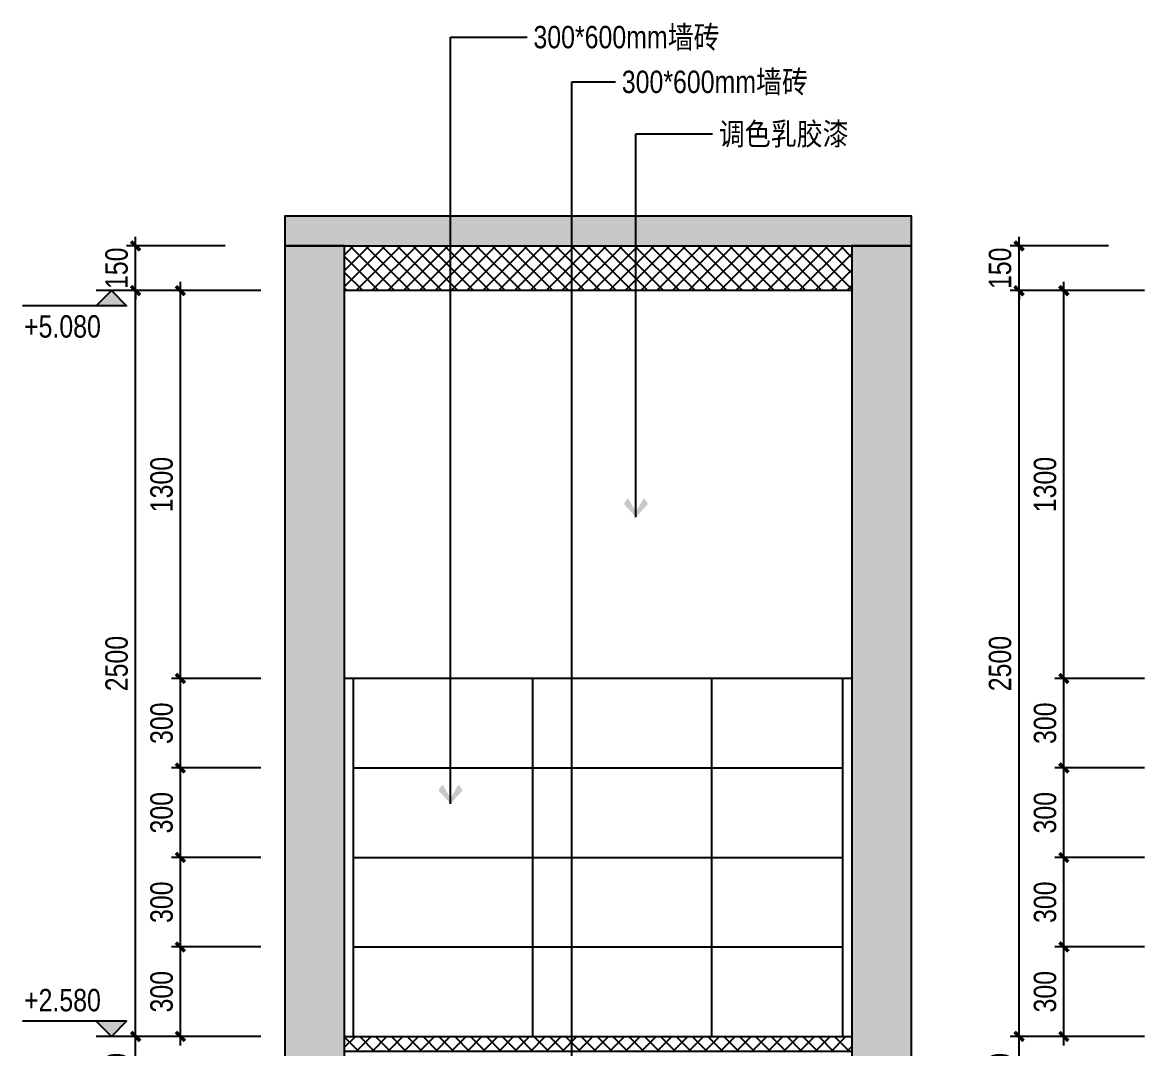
# Model space of a CAD drawing. Extents: x 468514 to 728049, y -74127 to 69080.
# Drawn here: x 589553 to 593342, y 41201 to 44640 of the extents above; entities that cross this region are included whole.
import ezdxf
from ezdxf.enums import TextEntityAlignment as Align

# ---------------------------------------------------------------- set-up
doc = ezdxf.new("R2010")
doc.units = 0
doc.header["$LTSCALE"] = 500
doc.header["$MEASUREMENT"] = 0
doc.layers.get('Defpoints').update_dxf_attribs({"color": 229})
for name, color, linetype in [('E 立面填充', 250, 'Continuous'), ('E 立面墙体', 245, 'Continuous'), ('E 立面家具、洁具', 153, 'Continuous'), ('E 立面标注尺寸', 9, 'Continuous'), ('E 立面装饰完成线', 225, 'Continuous')]:
    doc.layers.add(name, color=color, linetype=linetype)
doc.styles.add('PDC DIM', font='PMingLiU-ExtB.ttf', dxfattribs={"width": 0.85})
doc.styles.add('Xref-标准套房C$0$黑体', font='simhei.ttf')
doc.dimstyles.new('PDC-A2', dxfattribs={"dimscale": 0, "dimtxt": 2.5, "dimasz": 1, "dimexe": 1, "dimexo": 1, "dimgap": 0.7, "dimtad": 1, "dimdec": 0, "dimtxsty": 'PDC DIM', "dimblk": 'ARCHTICK', "dimcen": 1, "dimdle": 1, "dimclrd": 8, "dimclre": 8, "dimclrt": 9, "dimadec": 0, "dimazin": 0, "dimtfac": 1, "dimtdec": 0, "dimtix": 1, "dimtmove": 2, "dimatfit": 3, "dimldrblk": 'PDC A2 T R', "dimfxl": 10, "dimfxlon": 1, "dimarcsym": 0})

# ---------------------------------------------------------------- blocks, each defined once
blk = doc.blocks.new('_ArchTick')
at = {"color": 0, "linetype": 'ByBlock', "const_width": 0.4}
blk.add_lwpolyline([(-0.5, -0.5), (0.5, 0.5)], dxfattribs=at)
blk = doc.blocks.new('*D1338')
at = {"layer": 'Defpoints', "color": 0}
for p in [(589931.7, 41241), (590381.7, 41241), (590381.7, 40991)]:
    blk.add_point(p, dxfattribs=at)
at = {"layer": 'E 立面标注尺寸', "color": 8, "lineweight": -2}
for p, q in [((589931.7, 40961), (589931.7, 41271)), ((590231.7, 41241), (589901.7, 41241)), ((590231.7, 40991), (589901.7, 40991))]:
    blk.add_line(p, q, dxfattribs=at)
at = {"layer": 'E 立面标注尺寸', "color": 8, "lineweight": -2, "xscale": 29.99999882274668, "yscale": 29.99999882274668, "zscale": 29.99999882274668}
for p, rotation in [((589931.7, 41241), 90), ((589931.7, 40991), 270)]:
    blk.add_blockref('_ArchTick', p, dxfattribs=dict(at, rotation=rotation))
at = {"layer": 'E 立面标注尺寸', "color": 9, "insert": (589868.3, 41116), "char_height": 75, "attachment_point": 5, "rotation": 90, "style": 'PDC DIM'}
blk.add_mtext('250', dxfattribs=at)
blk = doc.blocks.new('PDC A2 T R')
at = {"color": 0, "linetype": 'ByBlock'}
blk.add_line((0, 0), (-2, 0), dxfattribs=at)
for points in [[(-2.15, 0.89), (-1.49, 1.35), (-0.6, 0), (0, 0)], [(-2.15, -0.89), (-1.49, -1.35), (-0.6, 0), (0, 0)]]:
    blk.add_solid(points, dxfattribs=at)
blk = doc.blocks.new('*D1339')
at = {"layer": 'Defpoints', "color": 0}
for p in [(589931.7, 43741), (590381.7, 43741), (590381.7, 41241)]:
    blk.add_point(p, dxfattribs=at)
at = {"layer": 'E 立面标注尺寸', "color": 8, "lineweight": -2}
for p, q in [((589931.7, 41211), (589931.7, 43771)), ((590231.7, 43741), (589901.7, 43741)), ((590231.7, 41241), (589901.7, 41241))]:
    blk.add_line(p, q, dxfattribs=at)
at = {"layer": 'E 立面标注尺寸', "color": 8, "lineweight": -2, "xscale": 29.99999882274668, "yscale": 29.99999882274668, "zscale": 29.99999882274668}
for p, rotation in [((589931.7, 43741), 90), ((589931.7, 41241), 270)]:
    blk.add_blockref('_ArchTick', p, dxfattribs=dict(at, rotation=rotation))
at = {"layer": 'E 立面标注尺寸', "color": 9, "insert": (589868.3, 42491), "char_height": 75, "attachment_point": 5, "rotation": 90, "style": 'PDC DIM'}
blk.add_mtext('2500', dxfattribs=at)
blk = doc.blocks.new('*D1340')
at = {"layer": 'Defpoints', "color": 0, "transparency": 16777216}
for p in [(589931.7, 43891), (590381.7, 43891), (590381.7, 43741)]:
    blk.add_point(p, dxfattribs=at)
at = {"layer": 'E 立面标注尺寸', "color": 8, "lineweight": -2, "transparency": 16777216}
for p, q in [((589931.7, 43891), (589931.7, 43921)), ((590231.7, 43891), (589901.7, 43891)), ((589931.7, 43741), (589931.7, 43891)), ((590231.7, 43741), (589901.7, 43741)), ((589931.7, 43741), (589931.7, 43711))]:
    blk.add_line(p, q, dxfattribs=at)
at = {"layer": 'E 立面标注尺寸', "color": 8, "lineweight": -2, "transparency": 16777216, "xscale": 29.99999882274668, "yscale": 29.99999882274668, "zscale": 29.99999882274668}
for p, rotation in [((589931.7, 43891), 270), ((589931.7, 43741), 90)]:
    blk.add_blockref('_ArchTick', p, dxfattribs=dict(at, rotation=rotation))
at = {"layer": 'E 立面标注尺寸', "color": 9, "transparency": 16777216, "insert": (589868.3, 43816), "char_height": 75, "attachment_point": 5, "rotation": 90, "style": 'PDC DIM'}
blk.add_mtext('150', dxfattribs=at)
blk = doc.blocks.new('*D1341')
at = {"layer": 'Defpoints', "color": 0}
for p in [(590081.7, 41541), (590381.7, 41541), (590381.7, 41241)]:
    blk.add_point(p, dxfattribs=at)
at = {"layer": 'E 立面标注尺寸', "color": 8, "lineweight": -2}
for p, q in [((590081.7, 41211), (590081.7, 41571)), ((590351.7, 41541), (590051.7, 41541)), ((590351.7, 41241), (590051.7, 41241))]:
    blk.add_line(p, q, dxfattribs=at)
at = {"layer": 'E 立面标注尺寸', "color": 8, "lineweight": -2, "xscale": 29.99999882274668, "yscale": 29.99999882274668, "zscale": 29.99999882274668}
for p, rotation in [((590081.7, 41541), 90), ((590081.7, 41241), 270)]:
    blk.add_blockref('_ArchTick', p, dxfattribs=dict(at, rotation=rotation))
at = {"layer": 'E 立面标注尺寸', "color": 9, "insert": (590019, 41391), "char_height": 75, "attachment_point": 5, "rotation": 90, "style": 'PDC DIM'}
blk.add_mtext('300', dxfattribs=at)
blk = doc.blocks.new('*D1342')
at = {"layer": 'Defpoints', "color": 0}
for p in [(590081.7, 41841), (590381.7, 41841), (590381.7, 41541)]:
    blk.add_point(p, dxfattribs=at)
at = {"layer": 'E 立面标注尺寸', "color": 8, "lineweight": -2}
for p, q in [((590081.7, 41511), (590081.7, 41871)), ((590351.7, 41841), (590051.7, 41841)), ((590351.7, 41541), (590051.7, 41541))]:
    blk.add_line(p, q, dxfattribs=at)
at = {"layer": 'E 立面标注尺寸', "color": 8, "lineweight": -2, "xscale": 29.99999882274668, "yscale": 29.99999882274668, "zscale": 29.99999882274668}
for p, rotation in [((590081.7, 41841), 90), ((590081.7, 41541), 270)]:
    blk.add_blockref('_ArchTick', p, dxfattribs=dict(at, rotation=rotation))
at = {"layer": 'E 立面标注尺寸', "color": 9, "insert": (590019, 41691), "char_height": 75, "attachment_point": 5, "rotation": 90, "style": 'PDC DIM'}
blk.add_mtext('300', dxfattribs=at)
blk = doc.blocks.new('*D1343')
at = {"layer": 'Defpoints', "color": 0}
for p in [(590081.7, 42141), (590381.7, 42141), (590381.7, 41841)]:
    blk.add_point(p, dxfattribs=at)
at = {"layer": 'E 立面标注尺寸', "color": 8, "lineweight": -2}
for p, q in [((590081.7, 41811), (590081.7, 42171)), ((590351.7, 42141), (590051.7, 42141)), ((590351.7, 41841), (590051.7, 41841))]:
    blk.add_line(p, q, dxfattribs=at)
at = {"layer": 'E 立面标注尺寸', "color": 8, "lineweight": -2, "xscale": 29.99999882274668, "yscale": 29.99999882274668, "zscale": 29.99999882274668}
for p, rotation in [((590081.7, 42141), 90), ((590081.7, 41841), 270)]:
    blk.add_blockref('_ArchTick', p, dxfattribs=dict(at, rotation=rotation))
at = {"layer": 'E 立面标注尺寸', "color": 9, "insert": (590019, 41991), "char_height": 75, "attachment_point": 5, "rotation": 90, "style": 'PDC DIM'}
blk.add_mtext('300', dxfattribs=at)
blk = doc.blocks.new('*D1344')
at = {"layer": 'Defpoints', "color": 0}
for p in [(590081.7, 42441), (590381.7, 42441), (590381.7, 42141)]:
    blk.add_point(p, dxfattribs=at)
at = {"layer": 'E 立面标注尺寸', "color": 8, "lineweight": -2}
for p, q in [((590351.7, 42441), (590051.7, 42441)), ((590081.7, 42111), (590081.7, 42471)), ((590351.7, 42141), (590051.7, 42141))]:
    blk.add_line(p, q, dxfattribs=at)
at = {"layer": 'E 立面标注尺寸', "color": 8, "lineweight": -2, "xscale": 29.99999882274668, "yscale": 29.99999882274668, "zscale": 29.99999882274668}
for p, rotation in [((590081.7, 42441), 90), ((590081.7, 42141), 270)]:
    blk.add_blockref('_ArchTick', p, dxfattribs=dict(at, rotation=rotation))
at = {"layer": 'E 立面标注尺寸', "color": 9, "insert": (590019, 42291), "char_height": 75, "attachment_point": 5, "rotation": 90, "style": 'PDC DIM'}
blk.add_mtext('300', dxfattribs=at)
blk = doc.blocks.new('*D1345')
at = {"layer": 'Defpoints', "color": 0}
for p in [(590081.7, 43741), (590381.7, 43741), (590381.7, 42441)]:
    blk.add_point(p, dxfattribs=at)
at = {"layer": 'E 立面标注尺寸', "color": 8, "lineweight": -2}
for p, q in [((590081.7, 42411), (590081.7, 43771)), ((590351.7, 43741), (590051.7, 43741)), ((590351.7, 42441), (590051.7, 42441))]:
    blk.add_line(p, q, dxfattribs=at)
at = {"layer": 'E 立面标注尺寸', "color": 8, "lineweight": -2, "xscale": 29.99999882274668, "yscale": 29.99999882274668, "zscale": 29.99999882274668}
for p, rotation in [((590081.7, 43741), 90), ((590081.7, 42441), 270)]:
    blk.add_blockref('_ArchTick', p, dxfattribs=dict(at, rotation=rotation))
at = {"layer": 'E 立面标注尺寸', "color": 9, "insert": (590019, 43091), "char_height": 75, "attachment_point": 5, "rotation": 90, "style": 'PDC DIM'}
blk.add_mtext('1300', dxfattribs=at)
blk = doc.blocks.new('*D1375')
at = {"layer": 'Defpoints', "color": 0}
for p in [(592891.9, 41241), (593341.9, 41241), (593341.9, 40991)]:
    blk.add_point(p, dxfattribs=at)
at = {"layer": 'E 立面标注尺寸', "color": 8, "lineweight": -2}
for p, q in [((592891.9, 40961), (592891.9, 41271)), ((593191.9, 41241), (592861.9, 41241)), ((593191.9, 40991), (592861.9, 40991))]:
    blk.add_line(p, q, dxfattribs=at)
at = {"layer": 'E 立面标注尺寸', "color": 8, "lineweight": -2, "xscale": 29.99999882274668, "yscale": 29.99999882274668, "zscale": 29.99999882274668}
for p, rotation in [((592891.9, 41241), 90), ((592891.9, 40991), 270)]:
    blk.add_blockref('_ArchTick', p, dxfattribs=dict(at, rotation=rotation))
at = {"layer": 'E 立面标注尺寸', "color": 9, "insert": (592828.5, 41116), "char_height": 75, "attachment_point": 5, "rotation": 90, "style": 'PDC DIM'}
blk.add_mtext('250', dxfattribs=at)
blk = doc.blocks.new('*D1376')
at = {"layer": 'Defpoints', "color": 0}
for p in [(592891.9, 43741), (593341.9, 43741), (593341.9, 41241)]:
    blk.add_point(p, dxfattribs=at)
at = {"layer": 'E 立面标注尺寸', "color": 8, "lineweight": -2}
for p, q in [((592891.9, 41211), (592891.9, 43771)), ((593191.9, 43741), (592861.9, 43741)), ((593191.9, 41241), (592861.9, 41241))]:
    blk.add_line(p, q, dxfattribs=at)
at = {"layer": 'E 立面标注尺寸', "color": 8, "lineweight": -2, "xscale": 29.99999882274668, "yscale": 29.99999882274668, "zscale": 29.99999882274668}
for p, rotation in [((592891.9, 43741), 90), ((592891.9, 41241), 270)]:
    blk.add_blockref('_ArchTick', p, dxfattribs=dict(at, rotation=rotation))
at = {"layer": 'E 立面标注尺寸', "color": 9, "insert": (592828.5, 42491), "char_height": 75, "attachment_point": 5, "rotation": 90, "style": 'PDC DIM'}
blk.add_mtext('2500', dxfattribs=at)
blk = doc.blocks.new('*D1377')
at = {"layer": 'Defpoints', "color": 0, "transparency": 16777216}
for p in [(592891.9, 43891), (593341.9, 43891), (593341.9, 43741)]:
    blk.add_point(p, dxfattribs=at)
at = {"layer": 'E 立面标注尺寸', "color": 8, "lineweight": -2, "transparency": 16777216}
for p, q in [((592891.9, 43891), (592891.9, 43921)), ((593191.9, 43891), (592861.9, 43891)), ((592891.9, 43741), (592891.9, 43891)), ((593191.9, 43741), (592861.9, 43741)), ((592891.9, 43741), (592891.9, 43711))]:
    blk.add_line(p, q, dxfattribs=at)
at = {"layer": 'E 立面标注尺寸', "color": 8, "lineweight": -2, "transparency": 16777216, "xscale": 29.99999882274668, "yscale": 29.99999882274668, "zscale": 29.99999882274668}
for p, rotation in [((592891.9, 43891), 270), ((592891.9, 43741), 90)]:
    blk.add_blockref('_ArchTick', p, dxfattribs=dict(at, rotation=rotation))
at = {"layer": 'E 立面标注尺寸', "color": 9, "transparency": 16777216, "insert": (592828.5, 43816), "char_height": 75, "attachment_point": 5, "rotation": 90, "style": 'PDC DIM'}
blk.add_mtext('150', dxfattribs=at)
blk = doc.blocks.new('*D1357')
at = {"layer": 'Defpoints', "color": 0}
for p in [(593041.9, 41541), (593341.9, 41541), (593341.9, 41241)]:
    blk.add_point(p, dxfattribs=at)
at = {"layer": 'E 立面标注尺寸', "color": 8, "lineweight": -2}
for p, q in [((593041.9, 41211), (593041.9, 41571)), ((593311.9, 41541), (593011.9, 41541)), ((593311.9, 41241), (593011.9, 41241))]:
    blk.add_line(p, q, dxfattribs=at)
at = {"layer": 'E 立面标注尺寸', "color": 8, "lineweight": -2, "xscale": 29.99999882274668, "yscale": 29.99999882274668, "zscale": 29.99999882274668}
for p, rotation in [((593041.9, 41541), 90), ((593041.9, 41241), 270)]:
    blk.add_blockref('_ArchTick', p, dxfattribs=dict(at, rotation=rotation))
at = {"layer": 'E 立面标注尺寸', "color": 9, "insert": (592979.2, 41391), "char_height": 75, "attachment_point": 5, "rotation": 90, "style": 'PDC DIM'}
blk.add_mtext('300', dxfattribs=at)
blk = doc.blocks.new('*D1358')
at = {"layer": 'Defpoints', "color": 0}
for p in [(593041.9, 41841), (593341.9, 41841), (593341.9, 41541)]:
    blk.add_point(p, dxfattribs=at)
at = {"layer": 'E 立面标注尺寸', "color": 8, "lineweight": -2}
for p, q in [((593041.9, 41511), (593041.9, 41871)), ((593311.9, 41841), (593011.9, 41841)), ((593311.9, 41541), (593011.9, 41541))]:
    blk.add_line(p, q, dxfattribs=at)
at = {"layer": 'E 立面标注尺寸', "color": 8, "lineweight": -2, "xscale": 29.99999882274668, "yscale": 29.99999882274668, "zscale": 29.99999882274668}
for p, rotation in [((593041.9, 41841), 90), ((593041.9, 41541), 270)]:
    blk.add_blockref('_ArchTick', p, dxfattribs=dict(at, rotation=rotation))
at = {"layer": 'E 立面标注尺寸', "color": 9, "insert": (592979.2, 41691), "char_height": 75, "attachment_point": 5, "rotation": 90, "style": 'PDC DIM'}
blk.add_mtext('300', dxfattribs=at)
blk = doc.blocks.new('*D1359')
at = {"layer": 'Defpoints', "color": 0}
for p in [(593041.9, 42141), (593341.9, 42141), (593341.9, 41841)]:
    blk.add_point(p, dxfattribs=at)
at = {"layer": 'E 立面标注尺寸', "color": 8, "lineweight": -2}
for p, q in [((593041.9, 41811), (593041.9, 42171)), ((593311.9, 42141), (593011.9, 42141)), ((593311.9, 41841), (593011.9, 41841))]:
    blk.add_line(p, q, dxfattribs=at)
at = {"layer": 'E 立面标注尺寸', "color": 8, "lineweight": -2, "xscale": 29.99999882274668, "yscale": 29.99999882274668, "zscale": 29.99999882274668}
for p, rotation in [((593041.9, 42141), 90), ((593041.9, 41841), 270)]:
    blk.add_blockref('_ArchTick', p, dxfattribs=dict(at, rotation=rotation))
at = {"layer": 'E 立面标注尺寸', "color": 9, "insert": (592979.2, 41991), "char_height": 75, "attachment_point": 5, "rotation": 90, "style": 'PDC DIM'}
blk.add_mtext('300', dxfattribs=at)
blk = doc.blocks.new('*D1360')
at = {"layer": 'Defpoints', "color": 0}
for p in [(593041.9, 42441), (593341.9, 42441), (593341.9, 42141)]:
    blk.add_point(p, dxfattribs=at)
at = {"layer": 'E 立面标注尺寸', "color": 8, "lineweight": -2}
for p, q in [((593311.9, 42441), (593011.9, 42441)), ((593041.9, 42111), (593041.9, 42471)), ((593311.9, 42141), (593011.9, 42141))]:
    blk.add_line(p, q, dxfattribs=at)
at = {"layer": 'E 立面标注尺寸', "color": 8, "lineweight": -2, "xscale": 29.99999882274668, "yscale": 29.99999882274668, "zscale": 29.99999882274668}
for p, rotation in [((593041.9, 42441), 90), ((593041.9, 42141), 270)]:
    blk.add_blockref('_ArchTick', p, dxfattribs=dict(at, rotation=rotation))
at = {"layer": 'E 立面标注尺寸', "color": 9, "insert": (592979.2, 42291), "char_height": 75, "attachment_point": 5, "rotation": 90, "style": 'PDC DIM'}
blk.add_mtext('300', dxfattribs=at)
blk = doc.blocks.new('*D1364')
at = {"layer": 'Defpoints', "color": 0}
for p in [(593041.9, 43741), (593341.9, 43741), (593341.9, 42441)]:
    blk.add_point(p, dxfattribs=at)
at = {"layer": 'E 立面标注尺寸', "color": 8, "lineweight": -2}
for p, q in [((593041.9, 42411), (593041.9, 43771)), ((593311.9, 43741), (593011.9, 43741)), ((593311.9, 42441), (593011.9, 42441))]:
    blk.add_line(p, q, dxfattribs=at)
at = {"layer": 'E 立面标注尺寸', "color": 8, "lineweight": -2, "xscale": 29.99999882274668, "yscale": 29.99999882274668, "zscale": 29.99999882274668}
for p, rotation in [((593041.9, 43741), 90), ((593041.9, 42441), 270)]:
    blk.add_blockref('_ArchTick', p, dxfattribs=dict(at, rotation=rotation))
at = {"layer": 'E 立面标注尺寸', "color": 9, "insert": (592979.2, 43091), "char_height": 75, "attachment_point": 5, "rotation": 90, "style": 'PDC DIM'}
blk.add_mtext('1300', dxfattribs=at)
blk = doc.blocks.new('A$C37DB5113')
blk.add_hatch(color=256).paths.add_polyline_path([(150, 75), (75, 0), (0, 75)])
for p, q in [((0, 75), (510, 75)), ((0, 75), (75, 0)), ((150, 75), (75, 0)), ((0, 0), (150, 0))]:
    blk.add_line(p, q)
blk.add_lwpolyline([(150, 75), (75, 0), (0, 75), (150, 75)])
at = {"style": 'Xref-标准套房C$0$黑体', "width": 0.8}
blk.add_attdef('%%P0.000', text='', height=105, dxfattribs=at).set_placement((510, 75), align=Align.BOTTOM_RIGHT)

msp = doc.modelspace()

# ---------------------------------------------------------------- hatches: boundary and pattern name
at = {"layer": 'E 立面填充'}
h = msp.add_hatch(dxfattribs=at)
h.set_pattern_fill('ANSI37', color=256, scale=300)
h.paths.add_polyline_path([(590631.7, 43891), (592331.7, 43891), (592331.7, 43741), (590631.7, 43741)])
at = {"layer": 'E 立面墙体'}
h = msp.add_hatch(color=250, dxfattribs=at)
h.dxf.hatch_style = 1
h.paths.add_polyline_path([(590431.7, 43891), (592531.7, 43891), (592531.7, 43991), (590431.7, 43991)])
h = msp.add_hatch(dxfattribs=at)
h.set_pattern_fill('钢筋混凝土', color=250, scale=10, pattern_type=2)
h.set_pattern_definition([(45, (65909.31, 0), (-35.355339, 35.355339), []), (50, (65909.31, 0), (71.726018, -6.2752135), [7.5, -82.5]), (355, (65909.31, 0), (-13.875133, 75.219213), [6, -66]), (100.4514, (65915.286, -0.52), (57.850938, 68.943954), [6.374019, -70.114211]), (46.1842, (65909.31, 20), (106.724105, -16.551901), [11.25, -123.75]), (96.6356, (65918.2, 18.62), (93.46627, 97.411787), [9.561029, -105.1713]), (351.1842, (65909.31, 20), (93.466195, 97.41186), [9, -99]), (21, (65919.31, 15), (59.690705, -40.261889), [7.5, -82.5]), (326, (65919.31, 15), (24.331533, 72.515005), [6, -66]), (71.4514, (65924.28, 11.645), (84.022263, 32.25305), [6.374019, -70.114211]), (37.5, (65909.308, 0), (1.2159855, 33.2893854), [0.5, -65.2, 0.5, -67, 0.5, -66.25]), (7.5, (65909.31, 0), (26.3069537, 39.4411712), [0.5, -38.2, 0.5, -63.7, 0.5, -25.25]), (327.5, (65887.008, 0), (53.3822436, -2.2554872), [0.5, -25, 0.5, -78, 0.5, -103.5]), (317.5, (65877.01, 0), (58.318617, 10.0104982), [0.5, -32.5, 0.5, -51.8, 0.5, -73.5])])
h.paths.add_polyline_path([(590431.7, 38591), (590631.7, 38591), (590631.7, 43891), (590431.7, 43891)])
h = msp.add_hatch(dxfattribs=at)
h.set_pattern_fill('钢筋混凝土', color=250, scale=10, pattern_type=2)
h.set_pattern_definition([(45, (60609.31, 0), (-35.355339, 35.355339), []), (50, (60609.31, 0), (71.726018, -6.2752135), [7.5, -82.5]), (355, (60609.31, 0), (-13.875133, 75.219213), [6, -66]), (100.4514, (60615.286, -0.52), (57.850938, 68.943954), [6.374019, -70.114211]), (46.1842, (60609.31, 20), (106.724105, -16.551901), [11.25, -123.75]), (96.6356, (60618.2, 18.62), (93.46627, 97.411787), [9.561029, -105.1713]), (351.1842, (60609.31, 20), (93.466195, 97.41186), [9, -99]), (21, (60619.31, 15), (59.690705, -40.261889), [7.5, -82.5]), (326, (60619.31, 15), (24.331533, 72.515005), [6, -66]), (71.4514, (60624.28, 11.645), (84.022263, 32.25305), [6.374019, -70.114211]), (37.5, (60609.308, 0), (1.2159855, 33.2893854), [0.5, -65.2, 0.5, -67, 0.5, -66.25]), (7.5, (60609.31, 0), (26.3069537, 39.4411712), [0.5, -38.2, 0.5, -63.7, 0.5, -25.25]), (327.5, (60587.008, 0), (53.3822436, -2.2554872), [0.5, -25, 0.5, -78, 0.5, -103.5]), (317.5, (60577.01, 0), (58.318617, 10.0104982), [0.5, -32.5, 0.5, -51.8, 0.5, -73.5])])
h.paths.add_polyline_path([(592531.7, 43891), (592331.7, 43891), (592331.7, 38591), (592531.7, 38591)])
h = msp.add_hatch(dxfattribs=at)
h.set_pattern_fill('ANSI37', color=250, scale=300)
h.set_pattern_definition([(45, (54909.31, -250), (-26.5165043, 26.5165043), []), (135, (54909.31, -250), (-26.5165043, -26.5165043), [])])
h.paths.add_polyline_path([(592331.7, 41191), (590631.7, 41191), (590631.7, 41241), (592331.7, 41241)])
at = {"layer": 'E 立面家具、洁具'}
h = msp.add_hatch(dxfattribs=at)
h.set_pattern_fill('ANSI37', color=250, scale=300)
h.paths.add_polyline_path([(590631.7, 43891), (592331.7, 43891)])
h = msp.add_hatch(dxfattribs=at)
h.set_pattern_fill('_USER', color=250, scale=600, angle=90, pattern_type=0)
h.set_pattern_definition([(90, (590661.75, 43641), (-600, 4e-14), [])])
h.paths.add_polyline_path([(592331.7, 42441), (590631.7, 42441), (590631.7, 41241), (592331.7, 41241)])
h = msp.add_hatch(dxfattribs=at)
h.set_pattern_fill('_USER', color=250, scale=300, pattern_type=0)
h.set_pattern_definition([(0, (590631.75, 41241), (0, 300), [])])
h.paths.add_polyline_path([(592301.7, 42441), (590661.7, 42441), (590661.7, 41241), (592301.7, 41241)])

# ---------------------------------------------------------------- linework, layer by layer
at = {"layer": 'E 立面墙体'}
for points in [[(590431.7, 43891), (592531.7, 43891), (592531.7, 43991), (590431.7, 43991)], [(590431.7, 38591), (590631.7, 38591), (590631.7, 43891), (590431.7, 43891)], [(592531.7, 43891), (592331.7, 43891), (592331.7, 38591), (592531.7, 38591)]]:
    msp.add_lwpolyline(points, close=True, dxfattribs=at)
at = {"layer": 'E 立面家具、洁具', "color": 250}
msp.add_line((592331.7, 42441), (590631.7, 42441), dxfattribs=at)
at = {"layer": 'E 立面装饰完成线'}
for points in [[(590631.7, 43891), (592331.7, 43891), (592331.7, 43741), (590631.7, 43741)], [(592331.7, 41191), (590631.7, 41191), (590631.7, 41241), (592331.7, 41241)]]:
    msp.add_lwpolyline(points, close=True, dxfattribs=at)
for points in [[(590661.7, 41241), (590661.7, 42441)], [(592301.7, 41241), (592301.7, 42441)]]:
    msp.add_lwpolyline(points, dxfattribs=at)

# ---------------------------------------------------------------- block references
at = {"layer": 'E 立面标注尺寸'}
ref = msp.add_blockref('A$C37DB5113', (589901.7, 43741), dxfattribs=dict(at, xscale=0.6836043956309368, yscale=0.6836043956309368, zscale=0.6836043956309368, rotation=180))
ref.add_attrib('%%P0.000', '+5.080', dxfattribs={"layer": '0', "height": 75, "rotation": 0, "style": 'PDC DIM', "width": 0.85}).set_placement((589815.3, 43561.1), align=Align.BOTTOM_RIGHT)
ref = msp.add_blockref('A$C37DB5113', (589901.7, 41241), dxfattribs=dict(at, xscale=-0.6836043956309368, yscale=0.6836043956354843, zscale=0.6836043956331337))
ref.add_attrib('%%P0.000', '+2.580', dxfattribs={"layer": '0', "height": 75, "rotation": 360, "style": 'PDC DIM', "width": 0.85}).set_placement((589815.3, 41302.8), align=Align.BOTTOM_RIGHT)

# ---------------------------------------------------------------- texts
at = {"layer": 'E 立面标注尺寸', "color": 9, "char_height": 75, "attachment_point": 1, "style": 'PDC DIM'}
for s, insert in [('{\\fPMingLiU-ExtB|b0|i0|c136|p18;300*600}mm{\\fSimSun|b0|i0|c134|p2;墙砖}', (591264.7, 44628.5)), ('300*600mm墙砖', (591560.8, 44478.5)), ('{\\fSimSun|b0|i0|c134|p2;调色乳胶漆}', (591885.8, 44303.9))]:
    msp.add_mtext(s, dxfattribs=dict(at, insert=insert))

# ---------------------------------------------------------------- dimensions: what is measured, and where the dimension line sits
at = {"layer": 'E 立面标注尺寸'}
for base, p1, p2, picture, middle in [((589931.7, 43891), (590381.7, 43741), (590381.7, 43891), '*D1340', (589868.3, 43816)), ((592891.9, 43891), (593341.9, 43741), (593341.9, 43891), '*D1377', (592828.5, 43816)), ((589931.7, 43741), (590381.7, 41241), (590381.7, 43741), '*D1339', (589868.3, 42491)), ((590081.7, 43741), (590381.7, 42441), (590381.7, 43741), '*D1345', (590019, 43091)), ((592891.9, 43741), (593341.9, 41241), (593341.9, 43741), '*D1376', (592828.5, 42491)), ((593041.9, 43741), (593341.9, 42441), (593341.9, 43741), '*D1364', (592979.2, 43091)), ((590081.7, 42441), (590381.7, 42141), (590381.7, 42441), '*D1344', (590019, 42291)), ((593041.9, 42441), (593341.9, 42141), (593341.9, 42441), '*D1360', (592979.2, 42291)), ((590081.7, 42141), (590381.7, 41841), (590381.7, 42141), '*D1343', (590019, 41991)), ((593041.9, 42141), (593341.9, 41841), (593341.9, 42141), '*D1359', (592979.2, 41991)), ((590081.7, 41841), (590381.7, 41541), (590381.7, 41841), '*D1342', (590019, 41691)), ((593041.9, 41841), (593341.9, 41541), (593341.9, 41841), '*D1358', (592979.2, 41691)), ((590081.7, 41541), (590381.7, 41241), (590381.7, 41541), '*D1341', (590019, 41391)), ((593041.9, 41541), (593341.9, 41241), (593341.9, 41541), '*D1357', (592979.2, 41391)), ((589931.7, 41241), (590381.7, 40991), (590381.7, 41241), '*D1338', (589868.3, 41116)), ((592891.9, 41241), (593341.9, 40991), (593341.9, 41241), '*D1375', (592828.5, 41116))]:
    dim = msp.add_linear_dim(base=base, p1=p1, p2=p2, angle=90, dimstyle='PDC-A2', override={"dimscale": 29.999999}, dxfattribs=at)
    dim.commit()
    dim.dimension.update_dxf_attribs({"geometry": picture, "text_midpoint": middle})

# ---------------------------------------------------------------- leaders
at = {"layer": 'E 立面标注尺寸', "annotation_type": 0, "has_hookline": 1, "hookline_direction": 0}
for points, text_width in [([(590986.9, 42021.2), (590986.9, 44591), (591243.7, 44591)], 625.9), ([(591393.8, 40549.8), (591393.8, 44441), (591539.8, 44441)], 625.9), ([(591608, 42981.5), (591608, 44266.4), (591864.8, 44266.4)], 447.7)]:
    msp.add_leader(points, dimstyle='PDC-A2', override={"dimscale": 29.999999, "dimtad": 0}, dxfattribs=dict(at, text_width=text_width))

doc.saveas('drawing.dxf')
